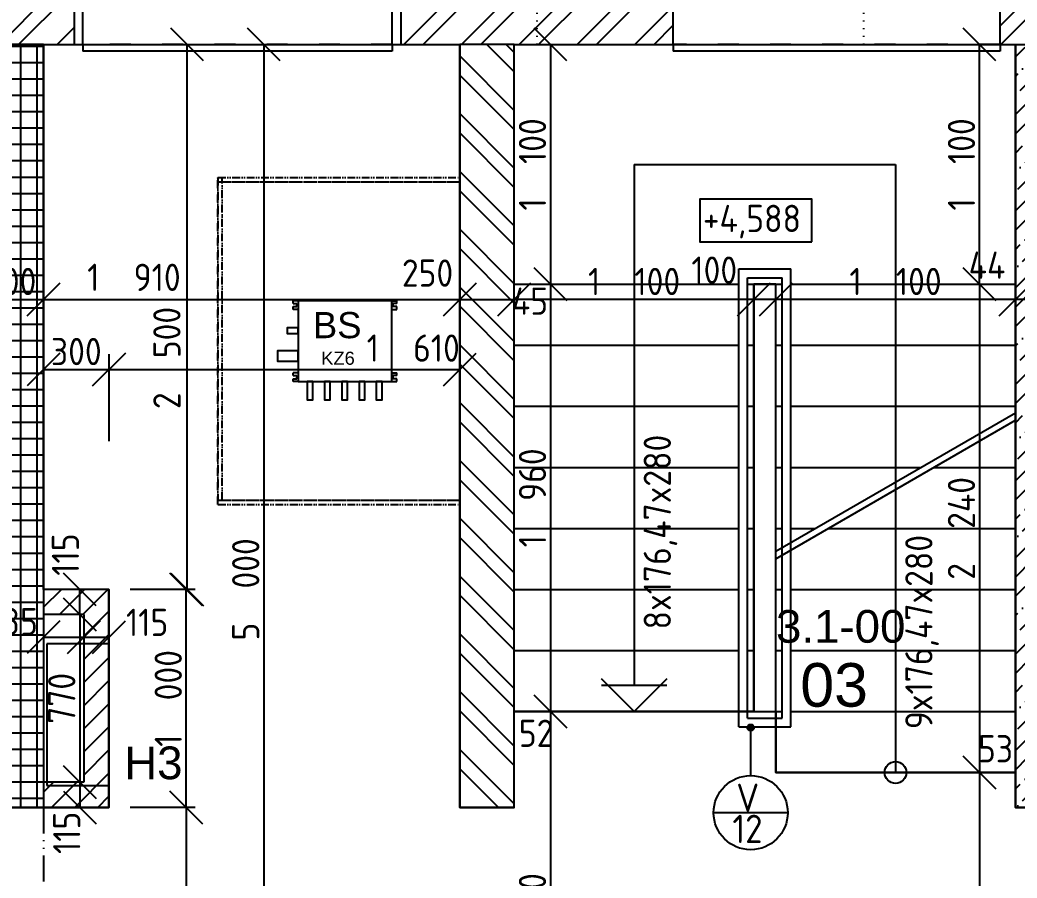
# Model space of a CAD drawing. Extents: x 4511820 to 5180432, y -1526536 to -944957.
# Drawn here: x 5020872 to 5025449, y -1159938 to -1156002 of the extents above; entities that cross this region are included whole.
import ezdxf

# ---------------------------------------------------------------- set-up
doc = ezdxf.new("R2010")
doc.units = 0
doc.header["$MEASUREMENT"] = 0
for name, pattern in [('ACAD_ISO03W100', [30, 12, -18]), ('ACAD_ISO07W100', [3.5, 0.5, -3]), ('ACAD_ISO12W100', [22, 12, -3, 0.5, -3, 0.5, -3])]:
    doc.linetypes.add(name, pattern=pattern)
doc.layers.get('0').update_dxf_attribs({"linetype": 'CONTINUOUS'})
doc.layers.get('Defpoints').update_dxf_attribs({"color": 61, "linetype": 'CONTINUOUS'})
for name, color, linetype in [('KÓTY', 4, 'CONTINUOUS'), ('MÚRY', 1, 'CONTINUOUS'), ('Plochy', 41, 'CONTINUOUS'), ('POPIS', 7, 'CONTINUOUS'), ('POZEMOK', 7, 'CONTINUOUS'), ('TENKÁ', 7, 'CONTINUOUS'), ('tzb', 153, 'CONTINUOUS'), ('ZZ-chladenie', 133, 'CONTINUOUS'), ('ŠRAFY', 82, 'CONTINUOUS')]:
    doc.layers.add(name, color=color, linetype=linetype)
doc.styles.add('ARIAL', font='arial.ttf')
doc.styles.add('STYLE1', font='isocp.shx')
doc.dimstyles.new('STANDARD-50', dxfattribs={"dimtxt": 125, "dimasz": 150, "dimexe": 10, "dimexo": 200, "dimgap": 20, "dimtad": 1, "dimdsep": 46, "dimlunit": 6, "dimtxsty": 'STYLE1', "dimblk1": 'OBLIQUE', "dimblk2": 'OBLIQUE', "dimsah": 1, "dimcen": 2.5, "dimse1": 1, "dimse2": 1, "dimadec": 0, "dimazin": 0, "dimtfac": 1, "dimtmove": 1, "dimatfit": 3, "dimldrblk": 'OBLIQUE', "dimfxl": 1, "dimtolj": 1, "dimtzin": 0, "dimarcsym": 0})
pattern_1 = [(45, (584112, 91563.12), (-132.5825215, 132.5825215), []), (45, (584200.39, 91563.12), (-132.5825215, 132.5825215), [])]

# ---------------------------------------------------------------- blocks, each defined once
blk = doc.blocks.new('_OBLIQUE')
at = {"color": 0, "linetype": 'ByBlock'}
blk.add_line((-0.5, -0.5), (0.5, 0.5), dxfattribs=at)
blk = doc.blocks.new('*D18366')
at = {"layer": 'Defpoints', "color": 0}
for p in [(5025441, -1157284), (5025441, -1157364.7), (5025641, -1157454.7)]:
    blk.add_point(p, dxfattribs=at)
at = {"layer": 'KÓTY', "color": 0, "lineweight": -2}
blk.add_line((5025641, -1157284), (5025441, -1157284), dxfattribs=at)
at = {"layer": 'KÓTY', "color": 0, "linetype": 'ByBlock', "lineweight": -2, "xscale": 150, "yscale": 150, "zscale": 150, "rotation": 180}
blk.add_blockref('_OBLIQUE', (5025441, -1157284), dxfattribs=at)
at = {"layer": 'KÓTY', "color": 0, "linetype": 'ByBlock', "lineweight": -2, "xscale": 150, "yscale": 150, "zscale": 150}
blk.add_blockref('_OBLIQUE', (5025641, -1157284), dxfattribs=at)
at = {"layer": 'KÓTY', "color": 0, "insert": (5025591.8, -1157099), "char_height": 125, "attachment_point": 5, "style": 'STYLE1'}
blk.add_mtext('\\A1;200', dxfattribs=at)
blk = doc.blocks.new('*D18367')
at = {"layer": 'Defpoints', "color": 0}
for p in [(5024341, -1157284), (5024341, -1157364.7), (5025441, -1157364.7)]:
    blk.add_point(p, dxfattribs=at)
at = {"layer": 'KÓTY', "color": 0, "lineweight": -2}
blk.add_line((5025441, -1157284), (5024341, -1157284), dxfattribs=at)
at = {"layer": 'KÓTY', "color": 0, "linetype": 'ByBlock', "lineweight": -2, "xscale": 150, "yscale": 150, "zscale": 150, "rotation": 180}
blk.add_blockref('_OBLIQUE', (5024341, -1157284), dxfattribs=at)
at = {"layer": 'KÓTY', "color": 0, "linetype": 'ByBlock', "lineweight": -2, "xscale": 150, "yscale": 150, "zscale": 150}
blk.add_blockref('_OBLIQUE', (5025441, -1157284), dxfattribs=at)
at = {"layer": 'KÓTY', "color": 0, "insert": (5024891, -1157201.5), "char_height": 125, "attachment_point": 5, "style": 'STYLE1'}
blk.add_mtext('\\A1;1ﾠ100', dxfattribs=at)
blk = doc.blocks.new('*D18368')
at = {"layer": 'Defpoints', "color": 0}
for p in [(5024241, -1157284), (5024241, -1157357.1), (5024341, -1157364.7)]:
    blk.add_point(p, dxfattribs=at)
at = {"layer": 'KÓTY', "color": 0, "lineweight": -2}
blk.add_line((5024341, -1157284), (5024241, -1157284), dxfattribs=at)
at = {"layer": 'KÓTY', "color": 0, "linetype": 'ByBlock', "lineweight": -2, "xscale": 150, "yscale": 150, "zscale": 150, "rotation": 180}
blk.add_blockref('_OBLIQUE', (5024241, -1157284), dxfattribs=at)
at = {"layer": 'KÓTY', "color": 0, "linetype": 'ByBlock', "lineweight": -2, "xscale": 150, "yscale": 150, "zscale": 150}
blk.add_blockref('_OBLIQUE', (5024341, -1157284), dxfattribs=at)
at = {"layer": 'KÓTY', "color": 0, "insert": (5024059, -1157149.5), "char_height": 125, "attachment_point": 5, "style": 'STYLE1'}
blk.add_mtext('\\A1;100', dxfattribs=at)
blk = doc.blocks.new('*D18369')
at = {"layer": 'Defpoints', "color": 0}
for p in [(5023141, -1157284), (5023141, -1157364.7), (5024241, -1157364.7)]:
    blk.add_point(p, dxfattribs=at)
at = {"layer": 'KÓTY', "color": 0, "lineweight": -2}
blk.add_line((5024241, -1157284), (5023141, -1157284), dxfattribs=at)
at = {"layer": 'KÓTY', "color": 0, "linetype": 'ByBlock', "lineweight": -2, "xscale": 150, "yscale": 150, "zscale": 150, "rotation": 180}
blk.add_blockref('_OBLIQUE', (5023141, -1157284), dxfattribs=at)
at = {"layer": 'KÓTY', "color": 0, "linetype": 'ByBlock', "lineweight": -2, "xscale": 150, "yscale": 150, "zscale": 150}
blk.add_blockref('_OBLIQUE', (5024241, -1157284), dxfattribs=at)
at = {"layer": 'KÓTY', "color": 0, "insert": (5023691, -1157201.5), "char_height": 125, "attachment_point": 5, "style": 'STYLE1'}
blk.add_mtext('\\A1;1ﾠ100', dxfattribs=at)
blk = doc.blocks.new('*D18372')
at = {"layer": 'Defpoints', "color": 0}
for p in [(5023141, -1157214.2), (5023141, -1159174.2), (5023307, -1159174.2)]:
    blk.add_point(p, dxfattribs=at)
at = {"layer": 'KÓTY', "color": 0, "lineweight": -2}
blk.add_line((5023307, -1157214.2), (5023307, -1159174.2), dxfattribs=at)
at = {"layer": 'KÓTY', "color": 0, "linetype": 'ByBlock', "lineweight": -2, "xscale": 150, "yscale": 150, "zscale": 150}
for p, rotation in [((5023307, -1157214.2), 90), ((5023307, -1159174.2), 270)]:
    blk.add_blockref('_OBLIQUE', p, dxfattribs=dict(at, rotation=rotation))
at = {"layer": 'KÓTY', "color": 0, "insert": (5023224.5, -1158194.2), "char_height": 125, "attachment_point": 5, "rotation": 90, "style": 'STYLE1'}
blk.add_mtext('\\A1;1ﾠ960', dxfattribs=at)
blk = doc.blocks.new('*D18373')
at = {"layer": 'Defpoints', "color": 0}
for p in [(5023141, -1156114.2), (5023141, -1157214.2), (5023307, -1157214.2)]:
    blk.add_point(p, dxfattribs=at)
at = {"layer": 'KÓTY', "color": 0, "lineweight": -2}
blk.add_line((5023307, -1156114.2), (5023307, -1157214.2), dxfattribs=at)
at = {"layer": 'KÓTY', "color": 0, "linetype": 'ByBlock', "lineweight": -2, "xscale": 150, "yscale": 150, "zscale": 150}
for p, rotation in [((5023307, -1156114.2), 90), ((5023307, -1157214.2), 270)]:
    blk.add_blockref('_OBLIQUE', p, dxfattribs=dict(at, rotation=rotation))
at = {"layer": 'KÓTY', "color": 0, "insert": (5023224.5, -1156664.2), "char_height": 125, "attachment_point": 5, "rotation": 90, "style": 'STYLE1'}
blk.add_mtext('\\A1;1ﾠ100', dxfattribs=at)
blk = doc.blocks.new('*D18374')
at = {"layer": 'Defpoints', "color": 0}
for p in [(5025441, -1157214.2), (5025276, -1159454.2), (5025441, -1159454.2)]:
    blk.add_point(p, dxfattribs=at)
at = {"layer": 'KÓTY', "color": 0, "lineweight": -2}
blk.add_line((5025276, -1157214.2), (5025276, -1159454.2), dxfattribs=at)
at = {"layer": 'KÓTY', "color": 0, "linetype": 'ByBlock', "lineweight": -2, "xscale": 150, "yscale": 150, "zscale": 150}
for p, rotation in [((5025276, -1157214.2), 90), ((5025276, -1159454.2), 270)]:
    blk.add_blockref('_OBLIQUE', p, dxfattribs=dict(at, rotation=rotation))
at = {"layer": 'KÓTY', "color": 0, "insert": (5025193.5, -1158334.2), "char_height": 125, "attachment_point": 5, "rotation": 90, "style": 'STYLE1'}
blk.add_mtext('\\A1;2ﾠ240', dxfattribs=at)
blk = doc.blocks.new('*D18760')
at = {"layer": 'Defpoints', "color": 0}
for p in [(5020681, -1157284), (5020981, -1157284), (5020981, -1157284)]:
    blk.add_point(p, dxfattribs=at)
at = {"layer": 'KÓTY', "color": 0, "lineweight": -2}
blk.add_line((5020681, -1157284), (5020981, -1157284), dxfattribs=at)
at = {"layer": 'KÓTY', "color": 0, "linetype": 'ByBlock', "lineweight": -2, "xscale": 150, "yscale": 150, "zscale": 150, "rotation": 180}
blk.add_blockref('_OBLIQUE', (5020681, -1157284), dxfattribs=at)
at = {"layer": 'KÓTY', "color": 0, "linetype": 'ByBlock', "lineweight": -2, "xscale": 150, "yscale": 150, "zscale": 150}
blk.add_blockref('_OBLIQUE', (5020981, -1157284), dxfattribs=at)
at = {"layer": 'KÓTY', "color": 0, "insert": (5020831, -1157201.5), "char_height": 125, "attachment_point": 5, "style": 'STYLE1'}
blk.add_mtext('\\A1;300', dxfattribs=at)
blk = doc.blocks.new('*D18761')
at = {"layer": 'Defpoints', "color": 0}
for p in [(5020981, -1157284), (5022891, -1157284), (5022891, -1157284)]:
    blk.add_point(p, dxfattribs=at)
at = {"layer": 'KÓTY', "color": 0, "lineweight": -2}
blk.add_line((5020981, -1157284), (5022891, -1157284), dxfattribs=at)
at = {"layer": 'KÓTY', "color": 0, "linetype": 'ByBlock', "lineweight": -2, "xscale": 150, "yscale": 150, "zscale": 150, "rotation": 180}
blk.add_blockref('_OBLIQUE', (5020981, -1157284), dxfattribs=at)
at = {"layer": 'KÓTY', "color": 0, "linetype": 'ByBlock', "lineweight": -2, "xscale": 150, "yscale": 150, "zscale": 150}
blk.add_blockref('_OBLIQUE', (5022891, -1157284), dxfattribs=at)
at = {"layer": 'KÓTY', "color": 0, "insert": (5021395.5, -1157182.5), "char_height": 125, "attachment_point": 5, "style": 'STYLE1'}
blk.add_mtext('\\A1;1ﾠ910', dxfattribs=at)
blk = doc.blocks.new('*D18920')
at = {"layer": 'Defpoints', "color": 0}
for p in [(5020981, -1159614.2), (5020981, -1161114.2), (5021635.5, -1161114.2)]:
    blk.add_point(p, dxfattribs=at)
at = {"layer": 'KÓTY', "color": 0, "lineweight": -2}
blk.add_line((5021635.5, -1159614.2), (5021635.5, -1161114.2), dxfattribs=at)
at = {"layer": 'KÓTY', "color": 0, "linetype": 'ByBlock', "lineweight": -2, "xscale": 150, "yscale": 150, "zscale": 150}
for p, rotation in [((5021635.5, -1159614.2), 90), ((5021635.5, -1161114.2), 270)]:
    blk.add_blockref('_OBLIQUE', p, dxfattribs=dict(at, rotation=rotation))
at = {"layer": 'KÓTY', "color": 0, "insert": (5021553, -1160364.2), "char_height": 125, "attachment_point": 5, "rotation": 90, "style": 'STYLE1'}
blk.add_mtext('\\A1;1ﾠ500', dxfattribs=at)
blk = doc.blocks.new('*D18921')
at = {"layer": 'Defpoints', "color": 0}
for p in [(5021281, -1158614.2), (5021635.5, -1158614.2), (5021281, -1159614.2)]:
    blk.add_point(p, dxfattribs=at)
at = {"layer": 'KÓTY', "color": 0, "lineweight": -2}
blk.add_line((5021635.5, -1159614.2), (5021635.5, -1158614.2), dxfattribs=at)
at = {"layer": 'KÓTY', "color": 0, "linetype": 'ByBlock', "lineweight": -2, "xscale": 150, "yscale": 150, "zscale": 150}
for p, rotation in [((5021635.5, -1158614.2), 90), ((5021635.5, -1159614.2), 270)]:
    blk.add_blockref('_OBLIQUE', p, dxfattribs=dict(at, rotation=rotation))
at = {"layer": 'KÓTY', "color": 0, "insert": (5021553, -1159114.2), "char_height": 125, "attachment_point": 5, "rotation": 90, "style": 'STYLE1'}
blk.add_mtext('\\A1;1ﾠ000', dxfattribs=at)
blk = doc.blocks.new('*D18922')
at = {"layer": 'Defpoints', "color": 0}
for p in [(5021209.8, -1156114.2), (5021639.3, -1156114.2), (5021209.8, -1158614.2)]:
    blk.add_point(p, dxfattribs=at)
at = {"layer": 'KÓTY', "color": 0, "lineweight": -2}
blk.add_line((5021639.3, -1158614.2), (5021639.3, -1156114.2), dxfattribs=at)
at = {"layer": 'KÓTY', "color": 0, "linetype": 'ByBlock', "lineweight": -2, "xscale": 150, "yscale": 150, "zscale": 150}
for p, rotation in [((5021639.3, -1156114.2), 90), ((5021639.3, -1158614.2), 270)]:
    blk.add_blockref('_OBLIQUE', p, dxfattribs=dict(at, rotation=rotation))
at = {"layer": 'KÓTY', "color": 0, "insert": (5021546.8, -1157552.5), "char_height": 125, "attachment_point": 5, "rotation": 90, "style": 'STYLE1'}
blk.add_mtext('\\A1;2ﾠ500', dxfattribs=at)
blk = doc.blocks.new('*D18923')
at = {"layer": 'Defpoints', "color": 0}
for p in [(5020981, -1156114.2), (5020981, -1161114.2), (5021991, -1161114.2)]:
    blk.add_point(p, dxfattribs=at)
at = {"layer": 'KÓTY', "color": 0, "lineweight": -2}
blk.add_line((5021991, -1156114.2), (5021991, -1161114.2), dxfattribs=at)
at = {"layer": 'KÓTY', "color": 0, "linetype": 'ByBlock', "lineweight": -2, "xscale": 150, "yscale": 150, "zscale": 150}
for p, rotation in [((5021991, -1156114.2), 90), ((5021991, -1161114.2), 270)]:
    blk.add_blockref('_OBLIQUE', p, dxfattribs=dict(at, rotation=rotation))
at = {"layer": 'KÓTY', "color": 0, "insert": (5021908.5, -1158614.2), "char_height": 125, "attachment_point": 5, "rotation": 90, "style": 'STYLE1'}
blk.add_mtext('\\A1;5ﾠ000', dxfattribs=at)
blk = doc.blocks.new('*D18965')
at = {"layer": 'Defpoints', "color": 0}
for p in [(5022891, -1157284), (5023141, -1157284), (5023141, -1157284)]:
    blk.add_point(p, dxfattribs=at)
at = {"layer": 'KÓTY', "color": 0, "lineweight": -2}
blk.add_line((5022891, -1157284), (5023141, -1157284), dxfattribs=at)
at = {"layer": 'KÓTY', "color": 0, "linetype": 'ByBlock', "lineweight": -2, "xscale": 150, "yscale": 150, "zscale": 150, "rotation": 180}
blk.add_blockref('_OBLIQUE', (5022891, -1157284), dxfattribs=at)
at = {"layer": 'KÓTY', "color": 0, "linetype": 'ByBlock', "lineweight": -2, "xscale": 150, "yscale": 150, "zscale": 150}
blk.add_blockref('_OBLIQUE', (5023141, -1157284), dxfattribs=at)
at = {"layer": 'KÓTY', "color": 0, "insert": (5022743, -1157163), "char_height": 125, "attachment_point": 5, "style": 'STYLE1'}
blk.add_mtext('\\A1;250', dxfattribs=at)
blk = doc.blocks.new('*D18966')
at = {"layer": 'Defpoints', "color": 0}
for p in [(5021281, -1157605.5), (5020981, -1158614.2), (5021281, -1158614.2)]:
    blk.add_point(p, dxfattribs=at)
at = {"layer": 'KÓTY', "color": 0, "lineweight": -2}
blk.add_line((5020981, -1157605.5), (5021281, -1157605.5), dxfattribs=at)
at = {"layer": 'KÓTY', "color": 0, "linetype": 'ByBlock', "lineweight": -2, "xscale": 150, "yscale": 150, "zscale": 150, "rotation": 180}
blk.add_blockref('_OBLIQUE', (5020981, -1157605.5), dxfattribs=at)
at = {"layer": 'KÓTY', "color": 0, "linetype": 'ByBlock', "lineweight": -2, "xscale": 150, "yscale": 150, "zscale": 150}
blk.add_blockref('_OBLIQUE', (5021281, -1157605.5), dxfattribs=at)
at = {"layer": 'KÓTY', "color": 0, "insert": (5021131, -1157523), "char_height": 125, "attachment_point": 5, "style": 'STYLE1'}
blk.add_mtext('\\A1;300', dxfattribs=at)
blk = doc.blocks.new('*D18967')
at = {"layer": 'Defpoints', "color": 0}
for p in [(5021281, -1157605.5), (5022891, -1157605.5), (5022891, -1157605.5)]:
    blk.add_point(p, dxfattribs=at)
at = {"layer": 'KÓTY', "color": 0, "lineweight": -2}
blk.add_line((5021281, -1157605.5), (5022891, -1157605.5), dxfattribs=at)
at = {"layer": 'KÓTY', "color": 0, "linetype": 'ByBlock', "lineweight": -2, "xscale": 150, "yscale": 150, "zscale": 150, "rotation": 180}
blk.add_blockref('_OBLIQUE', (5021281, -1157605.5), dxfattribs=at)
at = {"layer": 'KÓTY', "color": 0, "linetype": 'ByBlock', "lineweight": -2, "xscale": 150, "yscale": 150, "zscale": 150}
blk.add_blockref('_OBLIQUE', (5022891, -1157605.5), dxfattribs=at)
at = {"layer": 'KÓTY', "color": 0, "insert": (5022677.5, -1157507.1), "char_height": 125, "attachment_point": 5, "style": 'STYLE1'}
blk.add_mtext('\\A1;1ﾠ610', dxfattribs=at)
blk = doc.blocks.new('*D18968')
at = {"layer": 'Defpoints', "color": 0}
for p in [(5021166, -1158729.2), (5021146.5, -1159499.2), (5021166, -1159499.2)]:
    blk.add_point(p, dxfattribs=at)
at = {"layer": 'KÓTY', "color": 0, "lineweight": -2}
blk.add_line((5021146.5, -1158729.2), (5021146.5, -1159499.2), dxfattribs=at)
at = {"layer": 'KÓTY', "color": 0, "linetype": 'ByBlock', "lineweight": -2, "xscale": 150, "yscale": 150, "zscale": 150}
for p, rotation in [((5021146.5, -1158729.2), 90), ((5021146.5, -1159499.2), 270)]:
    blk.add_blockref('_OBLIQUE', p, dxfattribs=dict(at, rotation=rotation))
at = {"layer": 'KÓTY', "color": 0, "insert": (5021064, -1159114.2), "char_height": 125, "attachment_point": 5, "rotation": 90, "style": 'STYLE1'}
blk.add_mtext('\\A1;770', dxfattribs=at)
blk = doc.blocks.new('*D18969')
at = {"layer": 'Defpoints', "color": 0}
for p in [(5021146.5, -1158614.2), (5021146.5, -1158614.2), (5021146.5, -1158729.2)]:
    blk.add_point(p, dxfattribs=at)
at = {"layer": 'KÓTY', "color": 0, "lineweight": -2}
blk.add_line((5021146.5, -1158729.2), (5021146.5, -1158614.2), dxfattribs=at)
at = {"layer": 'KÓTY', "color": 0, "linetype": 'ByBlock', "lineweight": -2, "xscale": 150, "yscale": 150, "zscale": 150}
for p, rotation in [((5021146.5, -1158614.2), 90), ((5021146.5, -1158729.2), 270)]:
    blk.add_blockref('_OBLIQUE', p, dxfattribs=dict(at, rotation=rotation))
at = {"layer": 'KÓTY', "color": 0, "insert": (5021081, -1158454.5), "char_height": 125, "attachment_point": 5, "rotation": 90, "style": 'STYLE1'}
blk.add_mtext('\\A1;115', dxfattribs=at)
blk = doc.blocks.new('*D18970')
at = {"layer": 'Defpoints', "color": 0}
for p in [(5021146.5, -1159499.2), (5021146.5, -1159614.2), (5021146.5, -1159614.2)]:
    blk.add_point(p, dxfattribs=at)
at = {"layer": 'KÓTY', "color": 0, "lineweight": -2}
blk.add_line((5021146.5, -1159499.2), (5021146.5, -1159614.2), dxfattribs=at)
at = {"layer": 'KÓTY', "color": 0, "linetype": 'ByBlock', "lineweight": -2, "xscale": 150, "yscale": 150, "zscale": 150}
for p, rotation in [((5021146.5, -1159499.2), 90), ((5021146.5, -1159614.2), 270)]:
    blk.add_blockref('_OBLIQUE', p, dxfattribs=dict(at, rotation=rotation))
at = {"layer": 'KÓTY', "color": 0, "insert": (5021087, -1159731), "char_height": 125, "attachment_point": 5, "rotation": 90, "style": 'STYLE1'}
blk.add_mtext('\\A1;115', dxfattribs=at)
blk = doc.blocks.new('*D18971')
at = {"layer": 'Defpoints', "color": 0}
for p in [(5020981, -1158729.2), (5021166, -1158729.2), (5021166, -1158833)]:
    blk.add_point(p, dxfattribs=at)
at = {"layer": 'KÓTY', "color": 0, "lineweight": -2}
blk.add_line((5020981, -1158833), (5021166, -1158833), dxfattribs=at)
at = {"layer": 'KÓTY', "color": 0, "linetype": 'ByBlock', "lineweight": -2, "xscale": 150, "yscale": 150, "zscale": 150, "rotation": 180}
blk.add_blockref('_OBLIQUE', (5020981, -1158833), dxfattribs=at)
at = {"layer": 'KÓTY', "color": 0, "linetype": 'ByBlock', "lineweight": -2, "xscale": 150, "yscale": 150, "zscale": 150}
blk.add_blockref('_OBLIQUE', (5021166, -1158833), dxfattribs=at)
at = {"layer": 'KÓTY', "color": 0, "insert": (5020843, -1158762), "char_height": 125, "attachment_point": 5, "style": 'STYLE1'}
blk.add_mtext('\\A1;185', dxfattribs=at)
blk = doc.blocks.new('*D18972')
at = {"layer": 'Defpoints', "color": 0}
for p in [(5021166, -1158729.2), (5021281, -1158729.2), (5021281, -1158833)]:
    blk.add_point(p, dxfattribs=at)
at = {"layer": 'KÓTY', "color": 0, "lineweight": -2}
blk.add_line((5021166, -1158833), (5021281, -1158833), dxfattribs=at)
at = {"layer": 'KÓTY', "color": 0, "linetype": 'ByBlock', "lineweight": -2, "xscale": 150, "yscale": 150, "zscale": 150, "rotation": 180}
blk.add_blockref('_OBLIQUE', (5021166, -1158833), dxfattribs=at)
at = {"layer": 'KÓTY', "color": 0, "linetype": 'ByBlock', "lineweight": -2, "xscale": 150, "yscale": 150, "zscale": 150}
blk.add_blockref('_OBLIQUE', (5021281, -1158833), dxfattribs=at)
at = {"layer": 'KÓTY', "color": 0, "insert": (5021456, -1158765.5), "char_height": 125, "attachment_point": 5, "style": 'STYLE1'}
blk.add_mtext('\\A1;115', dxfattribs=at)
blk = doc.blocks.new('*D19006')
at = {"layer": 'Defpoints', "color": 0}
for p in [(5024234.1, -1159174.2), (5023307, -1161114.2), (5024234.1, -1161114.2)]:
    blk.add_point(p, dxfattribs=at)
at = {"layer": 'KÓTY', "color": 0, "lineweight": -2}
blk.add_line((5023307, -1159174.2), (5023307, -1161114.2), dxfattribs=at)
at = {"layer": 'KÓTY', "color": 0, "linetype": 'ByBlock', "lineweight": -2, "xscale": 150, "yscale": 150, "zscale": 150}
for p, rotation in [((5023307, -1159174.2), 90), ((5023307, -1161114.2), 270)]:
    blk.add_blockref('_OBLIQUE', p, dxfattribs=dict(at, rotation=rotation))
at = {"layer": 'KÓTY', "color": 0, "insert": (5023224.5, -1160144.2), "char_height": 125, "attachment_point": 5, "rotation": 90, "style": 'STYLE1'}
blk.add_mtext('\\A1;1ﾠ940', dxfattribs=at)
blk = doc.blocks.new('*D19014')
at = {"layer": 'Defpoints', "color": 0}
for p in [(5025441, -1159454.2), (5025276, -1161114.2), (5025441, -1161114.2)]:
    blk.add_point(p, dxfattribs=at)
at = {"layer": 'KÓTY', "color": 0, "lineweight": -2}
blk.add_line((5025276, -1159454.2), (5025276, -1161114.2), dxfattribs=at)
at = {"layer": 'KÓTY', "color": 0, "linetype": 'ByBlock', "lineweight": -2, "xscale": 150, "yscale": 150, "zscale": 150}
for p, rotation in [((5025276, -1159454.2), 90), ((5025276, -1161114.2), 270)]:
    blk.add_blockref('_OBLIQUE', p, dxfattribs=dict(at, rotation=rotation))
at = {"layer": 'KÓTY', "color": 0, "insert": (5025193.5, -1160284.2), "char_height": 125, "attachment_point": 5, "rotation": 90, "style": 'STYLE1'}
blk.add_mtext('\\A1;1ﾠ660', dxfattribs=at)
blk = doc.blocks.new('*D27610')
at = {"layer": 'Defpoints', "color": 0}
for p in [(5025276, -1156114.2), (5025276, -1156114.2), (5025276, -1157214.2)]:
    blk.add_point(p, dxfattribs=at)
at = {"layer": 'KÓTY', "color": 0, "lineweight": -2}
blk.add_line((5025276, -1157214.2), (5025276, -1156114.2), dxfattribs=at)
at = {"layer": 'KÓTY', "color": 0, "linetype": 'ByBlock', "lineweight": -2, "xscale": 150, "yscale": 150, "zscale": 150}
for p, rotation in [((5025276, -1156114.2), 90), ((5025276, -1157214.2), 270)]:
    blk.add_blockref('_OBLIQUE', p, dxfattribs=dict(at, rotation=rotation))
at = {"layer": 'KÓTY', "color": 0, "insert": (5025193.5, -1156664.2), "char_height": 125, "attachment_point": 5, "rotation": 90, "style": 'STYLE1'}
blk.add_mtext('\\A1;1ﾠ100', dxfattribs=at)

msp = doc.modelspace()

# ---------------------------------------------------------------- hatches: boundary and pattern name
at = {"layer": 'TENKÁ'}
h = msp.add_hatch(color=256, dxfattribs=at)
h.dxf.hatch_style = 1
h.paths.add_polyline_path([(5024226.097, -1159263.363, 2.41421356), (5024211.097, -1159248.363, 0.41421356)])
at = {"layer": 'ŠRAFY'}
h = msp.add_hatch(dxfattribs=at)
h.set_pattern_fill('ANSI32', color=256, scale=500)
h.set_pattern_definition(pattern_1)
h.paths.add_polyline_path([(5027621, -1155814.191), (5027621, -1154984.191), (5027241, -1154984.191), (5027241, -1155734.191), (5025371, -1155734.191), (5025371, -1155804.191), (5025371, -1156114.191), (5025441, -1156114.191), (5025641, -1156114.191), (5027241, -1156114.191), (5027441, -1156114.191), (5027621, -1156114.191)])
h = msp.add_hatch(dxfattribs=at)
h.set_pattern_fill('ANSI32', color=256, scale=500)
h.set_pattern_definition(pattern_1)
h.paths.add_polyline_path([(5019371, -1155734.191), (5019371, -1155804.191), (5019371, -1156114.191), (5020681, -1156114.191), (5020981, -1156114.191), (5021121, -1156114.191), (5021121, -1155734.191)])
h = msp.add_hatch(dxfattribs=at)
h.set_pattern_fill('ANSI32', color=256, scale=500)
h.set_pattern_definition(pattern_1)
h.paths.add_polyline_path([(5022621, -1155734.191), (5022621, -1156114.191), (5022891, -1156114.191), (5023141, -1156114.191), (5023246, -1156114.191), (5023246, -1155734.191)])
h = msp.add_hatch(dxfattribs=at)
h.set_pattern_fill('ANSI32', color=256, scale=500)
h.set_pattern_definition(pattern_1)
h.paths.add_polyline_path([(5023871, -1156114.191), (5023871, -1155804.191), (5023871, -1155734.191), (5023246, -1155734.191), (5023246, -1156114.191)])
at = {"layer": 'ŠRAFY', "ltscale": 0.25}
h = msp.add_hatch(dxfattribs=at)
h.set_pattern_fill('ANSI37', color=256, scale=600, angle=45)
h.set_pattern_definition([(90, (-3307273.674, 668852.734), (-75, 1e-14), []), (180, (-3307273.674, 668852.734), (-1e-14, -75), [])])
h.paths.add_polyline_path([(5020681, -1159564.191), (5020681, -1159614.191), (5020981, -1159614.191), (5020981, -1159499.191), (5020981, -1158729.191), (5020981, -1158614.191), (5020981, -1156114.191), (5020681, -1156114.191), (5020681, -1159449.191)])
at = {"layer": 'ŠRAFY'}
h = msp.add_hatch(dxfattribs=at)
h.set_pattern_fill('ANSI32', color=256, scale=500, angle=90)
h.set_pattern_definition([(135, (515810.9, 44482.1), (-132.5825215, -132.5825215), []), (135, (515810.9, 44570.48), (-132.5825215, -132.5825215), [])])
h.paths.add_polyline_path([(5023141, -1156114.191), (5022891, -1156114.191), (5022891, -1159614.191), (5023141, -1159614.191), (5023141, -1159174.191), (5023141, -1158894.191), (5023141, -1158614.191), (5023141, -1158334.191), (5023141, -1158054.191), (5023141, -1157774.191), (5023141, -1157494.191), (5023141, -1157214.191)])
h.paths.add_polyline_path([(5022847.201, -1157251.5), (5023134.799, -1157251.5), (5023134.799, -1157501.5), (5022847.201, -1157501.5)], flags=9)
h = msp.add_hatch(dxfattribs=at)
h.set_pattern_fill('ANSI36', color=256, scale=500, angle=360)
h.set_pattern_definition([(45, (524430.31, 301695.67), (33.1456304, 121.533978), [156.25, -31.25, 0, -31.25])])
h.paths.add_polyline_path([(5025661, -1157864.191), (5025641, -1157864.191), (5025641, -1157603.191), (5025641, -1157563.191), (5025641, -1156275.191), (5025641, -1156235.191), (5025641, -1156114.191), (5025441, -1156114.191), (5025441, -1157214.191), (5025441, -1157294.191), (5025441, -1157494.191), (5025441, -1157774.191), (5025441, -1157803.799), (5025441, -1157838.44), (5025441, -1158054.191), (5025441, -1158334.191), (5025441, -1158614.191), (5025441, -1158894.191), (5025441, -1159164.191), (5025441, -1159174.191), (5025441, -1159454.191), (5025441, -1159614.191), (5025641, -1159614.191), (5025641, -1158064.191), (5026111, -1158064.191), (5026111, -1157864.191), (5025664, -1157864.191)])
h.paths.add_polyline_path([(5025447.951, -1156974), (5025735.549, -1156974), (5025735.549, -1157224), (5025447.951, -1157224)], flags=9)
at = {"layer": 'ŠRAFY', "ltscale": 0.25}
h = msp.add_hatch(dxfattribs=at)
h.set_pattern_fill('ANSI31', color=256, scale=600, style=0)
h.set_pattern_definition([(45, (515270.5, 303822), (-53.0330086, 53.0330086), [])])
h.paths.add_polyline_path([(5021281, -1159614.191), (5021281, -1158614.191), (5020981, -1158614.191), (5020981, -1158729.191), (5021166, -1158729.191), (5021166, -1159499.191), (5020981, -1159499.191), (5020981, -1159614.191)])

# ---------------------------------------------------------------- linework, layer by layer
at = {"layer": 'KÓTY'}
for p, q in [((5021281, -1157534.5), (5021281, -1157934.5)), ((5021676, -1158614.191), (5021377.5, -1158614.191)), ((5021676, -1159614.191), (5021377.5, -1159614.191))]:
    msp.add_line(p, q, dxfattribs=at)
at = {"layer": 'MÚRY'}
for p, q in [((5021161, -1156114.191), (5021161, -1155574.191)), ((5022581, -1156114.191), (5022581, -1155574.191)), ((5023871, -1156114.191), (5023871, -1155574.191)), ((5025371, -1156114.191), (5025371, -1155574.191)), ((5020981, -1156114.191), (5021161, -1156114.191)), ((5020981, -1156114.191), (5020981, -1158614.191)), ((5022581, -1156114.191), (5022891, -1156114.191)), ((5022891, -1159614.191), (5022891, -1156114.191)), ((5023141, -1156114.191), (5023871, -1156114.191)), ((5023141, -1159614.191), (5023141, -1156114.191)), ((5025371, -1156114.191), (5025441, -1156114.191)), ((5025441, -1159614.191), (5025441, -1156114.191)), ((5025441, -1159164.191), (5025441, -1157294.191)), ((5021281, -1158614.191), (5020981, -1158614.191)), ((5021281, -1159614.191), (5021281, -1158614.191)), ((5021281, -1158614.191), (5021281, -1159614.191)), ((5021166, -1158729.191), (5020981, -1158729.191)), ((5020981, -1158729.191), (5020981, -1159499.191)), ((5021166, -1158729.191), (5021166, -1159499.191)), ((5021166, -1159499.191), (5020981, -1159499.191)), ((5020981, -1159614.191), (5020681, -1159614.191)), ((5021281, -1159614.191), (5020981, -1159614.191)), ((5023141, -1159614.191), (5022891, -1159614.191)), ((5025641, -1159614.191), (5025441, -1159614.191))]:
    msp.add_line(p, q, dxfattribs=at)
at = {"layer": 'Plochy'}
for points in [[(5018731, -1161114.191), (5018731, -1159614.191), (5021281, -1159614.191), (5021281, -1158614.191), (5020981, -1158614.191), (5020981, -1156114.191), (5022891, -1156114.191), (5022891, -1159614.191), (5023141, -1159614.191), (5023141, -1159174.191), (5024341, -1159174.191), (5024341, -1159454.191), (5025441, -1159454.191), (5025441, -1159614.191), (5025641, -1159614.191), (5025641, -1158064.191), (5027441, -1158064.191), (5027441, -1156114.191), (5029321, -1156114.191), (5029321, -1161114.191)], [(5023141, -1156114.191), (5025441, -1156114.191), (5025441, -1159454.191), (5024341, -1159454.191), (5024341, -1157214.191), (5024241, -1157214.191), (5024241, -1159174.191), (5023141, -1159174.191)]]:
    msp.add_lwpolyline(points, close=True, dxfattribs=at)
at = {"layer": 'POZEMOK'}
for p, q in [((5023691, -1156664.191), (5024891, -1156664.191)), ((5023691, -1156664.191), (5023691, -1159054.191)), ((5024891, -1156664.191), (5024891, -1159454.191)), ((5024171, -1159244.191), (5024171, -1157144.191)), ((5024171, -1157144.191), (5024411, -1157144.191)), ((5024411, -1159244.191), (5024411, -1157144.191)), ((5024211, -1159204.191), (5024211, -1157184.191)), ((5024211, -1157184.191), (5024371, -1157184.191)), ((5024371, -1159204.191), (5024371, -1157184.191)), ((5024341, -1158438.885), (5025441, -1157803.799)), ((5024341, -1158473.526), (5025441, -1157838.44)), ((5023691, -1159174.191), (5023541, -1159024.191)), ((5023841, -1159024.191), (5023691, -1159174.191)), ((5023541, -1159054.191), (5023841, -1159054.191)), ((5024211, -1159204.191), (5024371, -1159204.191)), ((5024171, -1159244.191), (5024411, -1159244.191))]:
    msp.add_line(p, q, dxfattribs=at)
msp.add_circle((5024891, -1159454.191), 50, dxfattribs=at)
at = {"layer": 'TENKÁ', "linetype": 'ACAD_ISO07W100', "ltscale": 10}
for p, q in [((5023246, -1156114.191), (5023246, -1155574.191)), ((5024746, -1156114.191), (5024746, -1155574.191))]:
    msp.add_line(p, q, dxfattribs=at)
at = {"layer": 'TENKÁ'}
for p, q in [((5021121, -1155734.191), (5021121, -1156114.191)), ((5022621, -1155734.191), (5022621, -1156114.191)), ((5020981, -1156114.191), (5020681, -1156114.191)), ((5023141, -1156114.191), (5022891, -1156114.191)), ((5025441, -1156114.191), (5025641, -1156114.191)), ((5023141, -1157214.191), (5024171, -1157214.191)), ((5024211, -1157214.191), (5024371, -1157214.191)), ((5024241, -1159174.191), (5024241, -1157214.191)), ((5024341, -1159204.191), (5024341, -1157214.191)), ((5024411, -1157214.191), (5025441, -1157214.191)), ((5023141, -1157494.191), (5024171, -1157494.191)), ((5024211, -1157494.191), (5024241, -1157494.191)), ((5024341, -1157494.191), (5024371, -1157494.191)), ((5024411, -1157494.191), (5025441, -1157494.191)), ((5023141, -1157774.191), (5024171, -1157774.191)), ((5024211, -1157774.191), (5024241, -1157774.191)), ((5024341, -1157774.191), (5024371, -1157774.191)), ((5024411, -1157774.191), (5025441, -1157774.191)), ((5023141, -1158054.191), (5024171, -1158054.191)), ((5024211, -1158054.191), (5024241, -1158054.191)), ((5024341, -1158054.191), (5024371, -1158054.191)), ((5024411, -1158054.191), (5025007.308, -1158054.191)), ((5025067.308, -1158054.191), (5025441, -1158054.191)), ((5023141, -1158334.191), (5024171, -1158334.191)), ((5024211, -1158334.191), (5024241, -1158334.191)), ((5024341, -1158334.191), (5024371, -1158334.191)), ((5024411, -1158334.191), (5024522.334, -1158334.191)), ((5024582.334, -1158334.191), (5025441, -1158334.191)), ((5020981, -1158614.191), (5020981, -1158729.191)), ((5023141, -1158614.191), (5024171, -1158614.191)), ((5024211, -1158614.191), (5024241, -1158614.191)), ((5024341, -1158614.191), (5024371, -1158614.191)), ((5024411, -1158614.191), (5025441, -1158614.191)), ((5023141, -1158894.191), (5024171, -1158894.191)), ((5024211, -1158894.191), (5024241, -1158894.191)), ((5024341, -1158894.191), (5024371, -1158894.191)), ((5024411, -1158894.191), (5025441, -1158894.191)), ((5023141, -1159174.191), (5024171, -1159174.191)), ((5024211, -1159174.191), (5024341, -1159174.191)), ((5024341, -1159174.191), (5024371, -1159174.191)), ((5024411, -1159174.191), (5025441, -1159174.191)), ((5024226.097, -1159468.453), (5024226.097, -1159248.363)), ((5024341, -1159454.191), (5024341, -1159244.191)), ((5024341, -1159454.191), (5025441, -1159454.191)), ((5020981, -1159499.191), (5020981, -1159614.191))]:
    msp.add_line(p, q, dxfattribs=at)
at = {"layer": 'TENKÁ', "linetype": 'ACAD_ISO03W100', "ltscale": 8}
for p, q in [((5022581, -1156114.191), (5021161, -1156114.191)), ((5025371, -1156114.191), (5023871, -1156114.191))]:
    msp.add_line(p, q, dxfattribs=at)
at = {"layer": 'TENKÁ', "ltscale": 0.25}
for p, q in [((5021161, -1156114.191), (5021161, -1156144.191)), ((5022581, -1156144.191), (5021161, -1156144.191)), ((5022581, -1156114.191), (5022581, -1156144.191)), ((5023871, -1156114.191), (5023871, -1156144.191)), ((5025371, -1156144.191), (5023871, -1156144.191)), ((5025371, -1156114.191), (5025371, -1156144.191)), ((5024396.097, -1159638.453), (5024056.097, -1159638.453))]:
    msp.add_line(p, q, dxfattribs=at)
at = {"layer": 'TENKÁ', "color": 8, "linetype": 'ACAD_ISO12W100', "lineweight": -2, "ltscale": 3}
for p, q in [((5021781, -1156724.691), (5022891, -1156724.691)), ((5021781, -1156724.691), (5021781, -1158204.691)), ((5021781, -1158224.691), (5021781, -1156724.691)), ((5021781, -1156724.691), (5022891, -1156724.691)), ((5021781, -1156724.691), (5021781, -1158204.691)), ((5021781, -1158224.691), (5021781, -1156724.691)), ((5021781, -1156744.691), (5022891, -1156744.691)), ((5021781, -1156744.691), (5022891, -1156744.691)), ((5021801, -1158204.691), (5021801, -1156724.691)), ((5021801, -1158204.691), (5021801, -1156724.691)), ((5021801, -1156744.691), (5022891, -1156744.691)), ((5021801, -1158204.691), (5021801, -1156744.691)), ((5021781, -1158204.691), (5022891, -1158204.691)), ((5021801, -1158204.691), (5022891, -1158204.691)), ((5021781, -1158224.691), (5022891, -1158224.691)), ((5021781, -1158224.691), (5022891, -1158224.691)), ((5021781, -1158224.691), (5022891, -1158224.691)), ((5021781, -1158224.691), (5022891, -1158224.691)), ((5021781, -1158224.691), (5022891, -1158224.691)), ((5021781, -1158224.691), (5022891, -1158224.691))]:
    msp.add_line(p, q, dxfattribs=at)
at = {"layer": 'TENKÁ', "linetype": 'ACAD_ISO12W100', "ltscale": 10}
msp.add_line((5020981, -1159614.191), (5020981, -1161114.191), dxfattribs=at)
at = {"layer": 'TENKÁ', "ltscale": 0.25}
msp.add_lwpolyline([(5024506.969, -1157020.111), (5024506.969, -1156823.861), (5023992.337, -1156823.861), (5023992.337, -1157020.111)], close=True, dxfattribs=at)
at = {"layer": 'TENKÁ'}
msp.add_circle((5024226.097, -1159248.363), 15, dxfattribs=at)
at = {"layer": 'TENKÁ', "ltscale": 0.25}
msp.add_circle((5024226.097, -1159638.453), 170, dxfattribs=at)
at = {"layer": 'tzb'}
for p, q in [((5021281, -1158864.191), (5020996, -1158864.191)), ((5020996, -1158864.191), (5020996, -1159514.191)), ((5020996, -1159514.191), (5021281, -1159514.191))]:
    msp.add_line(p, q, dxfattribs=at)
at = {"layer": 'ZZ-chladenie'}
for p, q in [((5022148.808, -1157290.205), (5022125.904, -1157290.205)), ((5022125.904, -1157302.587), (5022125.904, -1157290.205)), ((5022578.808, -1157290.205), (5022148.808, -1157290.205)), ((5022148.808, -1157290.205), (5022148.808, -1157660.205)), ((5022578.808, -1157660.205), (5022578.808, -1157290.205)), ((5022578.808, -1157290.205), (5022601.712, -1157290.205)), ((5022601.712, -1157302.587), (5022601.712, -1157290.205)), ((5022125.904, -1157302.587), (5022143.278, -1157302.587)), ((5022125.904, -1157329.326), (5022125.904, -1157316.944)), ((5022125.904, -1157316.944), (5022143.278, -1157316.944)), ((5022148.808, -1157329.326), (5022125.904, -1157329.326)), ((5022143.278, -1157302.587), (5022143.278, -1157309.765)), ((5022143.278, -1157303.587), (5022143.278, -1157310.765)), ((5022143.278, -1157316.944), (5022143.278, -1157309.765)), ((5022578.808, -1157329.326), (5022601.712, -1157329.326)), ((5022601.712, -1157302.587), (5022584.339, -1157302.587)), ((5022584.339, -1157302.587), (5022584.339, -1157309.765)), ((5022584.339, -1157303.587), (5022584.339, -1157310.765)), ((5022584.339, -1157316.944), (5022584.339, -1157309.765)), ((5022601.712, -1157316.944), (5022584.339, -1157316.944)), ((5022601.712, -1157329.326), (5022601.712, -1157316.944)), ((5022148.808, -1157621.084), (5022125.904, -1157621.084)), ((5022125.904, -1157633.466), (5022125.904, -1157621.084)), ((5022578.808, -1157621.084), (5022601.712, -1157621.084)), ((5022601.712, -1157633.466), (5022601.712, -1157621.084)), ((5022125.904, -1157633.466), (5022143.278, -1157633.466)), ((5022125.904, -1157660.205), (5022125.904, -1157647.823)), ((5022125.904, -1157647.823), (5022143.278, -1157647.823)), ((5022148.808, -1157660.205), (5022125.904, -1157660.205)), ((5022143.278, -1157633.466), (5022143.278, -1157640.644)), ((5022143.278, -1157634.466), (5022143.278, -1157641.644)), ((5022143.278, -1157647.823), (5022143.278, -1157640.644)), ((5022148.808, -1157660.205), (5022578.808, -1157660.205)), ((5022578.808, -1157660.205), (5022601.712, -1157660.205)), ((5022601.712, -1157633.466), (5022584.339, -1157633.466)), ((5022584.339, -1157633.466), (5022584.339, -1157640.644)), ((5022584.339, -1157634.466), (5022584.339, -1157641.644)), ((5022584.339, -1157647.823), (5022584.339, -1157640.644)), ((5022601.712, -1157647.823), (5022584.339, -1157647.823)), ((5022601.712, -1157660.205), (5022601.712, -1157647.823))]:
    msp.add_line(p, q, dxfattribs=at)
for points in [[(5022148.808, -1157413.981), (5022098.95, -1157413.981), (5022098.95, -1157439.607), (5022148.808, -1157439.607)], [(5022148.808, -1157519.055), (5022053.962, -1157519.055), (5022053.962, -1157566.689), (5022148.808, -1157566.689)], [(5022217.279, -1157660.205), (5022190.256, -1157660.205), (5022190.256, -1157745.222), (5022217.279, -1157745.222)], [(5022296.681, -1157660.205), (5022269.659, -1157660.205), (5022269.659, -1157745.222), (5022296.681, -1157745.222)], [(5022376.084, -1157660.205), (5022349.061, -1157660.205), (5022349.061, -1157745.222), (5022376.084, -1157745.222)], [(5022455.486, -1157660.205), (5022428.463, -1157660.205), (5022428.463, -1157745.222), (5022455.486, -1157745.222)], [(5022534.888, -1157660.205), (5022507.866, -1157660.205), (5022507.866, -1157745.222), (5022534.888, -1157745.222)]]:
    msp.add_lwpolyline(points, close=True, dxfattribs=at)

# ---------------------------------------------------------------- texts
at = {"layer": 'POPIS', "lineweight": 40, "ltscale": 0.25, "style": 'ARIAL'}
for s, height, p in [('3.1-00', 150, (5024342.269, -1158858.77)), ('03', 200, (5024453.769, -1159152.27))]:
    msp.add_text(s, height=height, dxfattribs=at).set_placement(p)
at = {"layer": 'TENKÁ', "ltscale": 0.25, "style": 'STYLE1'}
for s, p in [('+4,588', (5024006.727, -1156974.81)), ('44', (5025226.483, -1157189.17)), ('45', (5023129.983, -1157354.2)), ('52', (5023161.983, -1159336.7)), ('53', (5025269.483, -1159407.7))]:
    msp.add_text(s, height=125, dxfattribs=at).set_placement(p)
at = {"layer": 'TENKÁ', "linetype": 'Continuous', "style": 'STYLE1'}
for s, p in [('8x176,47x280', (5023860.161, -1158797.933)), ('9x176,47x280', (5025060.661, -1159255.433))]:
    msp.add_text(s, height=125, rotation=90, dxfattribs=at).set_placement(p)
at = {"layer": 'TENKÁ', "style": 'STYLE1'}
for s, p in [('V', (5024160.067, -1159634.953)), ('12', (5024142.317, -1159777.839))]:
    msp.add_text(s, height=130, dxfattribs=at).set_placement(p)
at = {"layer": 'tzb', "lineweight": 40, "ltscale": 0.25, "style": 'ARIAL'}
msp.add_text('H3', height=150, dxfattribs=at).set_placement((5021350.671, -1159484.935))
at = {"layer": 'ZZ-chladenie', "style": 'ARIAL'}
for s, height, p in [('BS', 120, (5022216.565, -1157461.697)), ('KZ6', 60, (5022255.327, -1157583.546))]:
    msp.add_text(s, height=height, dxfattribs=at).set_placement(p)

# ---------------------------------------------------------------- dimensions: what is measured, and where the dimension line sits
at = {"layer": 'KÓTY'}
for base, p1, p2, picture, middle in [((5021991, -1161114.191), (5020981, -1156114.191), (5020981, -1161114.191), '*D18923', (5021908.457, -1158614.191)), ((5023307, -1157214.191), (5023141, -1156114.191), (5023141, -1157214.191), '*D18373', (5023224.457, -1156664.191)), ((5023307, -1159174.191), (5023141, -1157214.191), (5023141, -1159174.191), '*D18372', (5023224.457, -1158194.191)), ((5025276, -1159454.191), (5025441, -1157214.191), (5025441, -1159454.191), '*D18374', (5025193.457, -1158334.191)), ((5021635.5, -1158614.191), (5021281, -1159614.191), (5021281, -1158614.191), '*D18921', (5021552.957, -1159114.191)), ((5021146.5, -1159499.191), (5021166, -1158729.191), (5021166, -1159499.191), '*D18968', (5021064, -1159114.191)), ((5023307, -1161114.191), (5024234.053, -1159174.191), (5024234.053, -1161114.191), '*D19006', (5023224.457, -1160144.191)), ((5025276, -1161114.191), (5025441, -1159454.191), (5025441, -1161114.191), '*D19014', (5025193.457, -1160284.191)), ((5021635.5, -1161114.191), (5020981, -1159614.191), (5020981, -1161114.191), '*D18920', (5021552.957, -1160364.191))]:
    dim = msp.add_linear_dim(base=base, p1=p1, p2=p2, angle=90, dimstyle='STANDARD-50', dxfattribs=at)
    dim.commit()
    dim.dimension.update_dxf_attribs({"geometry": picture, "text_midpoint": middle})
for base, p1, p2, picture, middle in [((5021639.298, -1156114.191), (5021209.798, -1158614.191), (5021209.798, -1156114.191), '*D18922', (5021629.387, -1157552.478)), ((5021146.5, -1158614.191), (5021146.5, -1158729.191), (5021146.5, -1158614.191), '*D18969', (5021163.5, -1158454.5)), ((5021146.5, -1159614.191), (5021146.5, -1159499.191), (5021146.5, -1159614.191), '*D18970', (5021169.5, -1159731))]:
    dim = msp.add_linear_dim(base=base, p1=p1, p2=p2, angle=90, dimstyle='STANDARD-50', dxfattribs=at)
    dim.commit()
    dim.dimension.update_dxf_attribs({"geometry": picture, "text_midpoint": middle, "dimtype": 160})
dim = msp.add_linear_dim(base=(5025276, -1156114.191), p1=(5025276, -1157214.191), p2=(5025276, -1156114.191), angle=90, dimstyle='STANDARD-50', override={"dimtxsty": 'STYLE1', "dimldrblk": 'OBLIQUE'}, dxfattribs=at)
dim.commit()
dim.dimension.update_dxf_attribs({"geometry": '*D27610', "text_midpoint": (5025193.457, -1156664.191)})
for base, p1, p2, picture, middle in [((5025441, -1157284), (5025641, -1157454.691), (5025441, -1157364.691), '*D18366', (5025591.75, -1157099)), ((5020981, -1157284), (5020681, -1157284), (5020981, -1157284), '*D18760', (5020831, -1157201.5)), ((5023141, -1157284), (5024241, -1157364.691), (5023141, -1157364.691), '*D18369', (5023691, -1157201.457)), ((5024341, -1157284), (5025441, -1157364.691), (5024341, -1157364.691), '*D18367', (5024891, -1157201.457)), ((5021281, -1157605.5), (5020981, -1158614.191), (5021281, -1158614.191), '*D18966', (5021131, -1157523))]:
    dim = msp.add_linear_dim(base=base, p1=p1, p2=p2, dimstyle='STANDARD-50', dxfattribs=at)
    dim.commit()
    dim.dimension.update_dxf_attribs({"geometry": picture, "text_midpoint": middle})
for base, p1, p2, picture, middle in [((5024241, -1157284), (5024341, -1157364.691), (5024241, -1157357.103), '*D18368', (5024059, -1157232)), ((5022891, -1157284), (5020981, -1157284), (5022891, -1157284), '*D18761', (5021395.485, -1157265.011)), ((5023141, -1157284), (5022891, -1157284), (5023141, -1157284), '*D18965', (5022743, -1157245.5)), ((5022891, -1157605.5), (5021281, -1157605.5), (5022891, -1157605.5), '*D18967', (5022677.534, -1157589.661)), ((5021166, -1158833), (5020981, -1158729.191), (5021166, -1158729.191), '*D18971', (5020843, -1158844.5)), ((5021281, -1158833), (5021166, -1158729.191), (5021281, -1158729.191), '*D18972', (5021456, -1158848))]:
    dim = msp.add_linear_dim(base=base, p1=p1, p2=p2, dimstyle='STANDARD-50', dxfattribs=at)
    dim.commit()
    dim.dimension.update_dxf_attribs({"geometry": picture, "text_midpoint": middle, "dimtype": 160})

doc.saveas('drawing.dxf')
